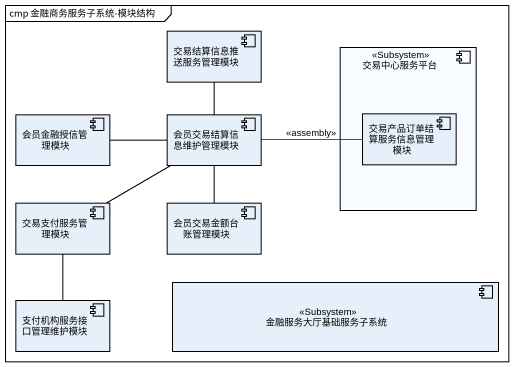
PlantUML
@startuml
mainframe cmp 金融商务服务子系统-模块结构
component 交易结算信息推送服务管理模块
component 交易中心服务平台 <<Subsystem>> {
  component 交易产品订单结算服务信息管理模块
}
component 会员金融授信管理模块
component 会员交易结算信息维护管理模块
component 交易支付服务管理模块
component 会员交易金额台账管理模块
component 支付机构服务接口管理维护模块
component 金融服务大厅基础服务子系统 <<Subsystem>>
交易结算信息推送服务管理模块 -- 会员交易结算信息维护管理模块
会员金融授信管理模块 -right- 会员交易结算信息维护管理模块
会员交易结算信息维护管理模块 -- 会员交易金额台账管理模块
交易产品订单结算服务信息管理模块 -left- 会员交易结算信息维护管理模块 : <<assembly>>
交易支付服务管理模块 -right- 会员交易结算信息维护管理模块
支付机构服务接口管理维护模块 -up- 交易支付服务管理模块
@enduml
